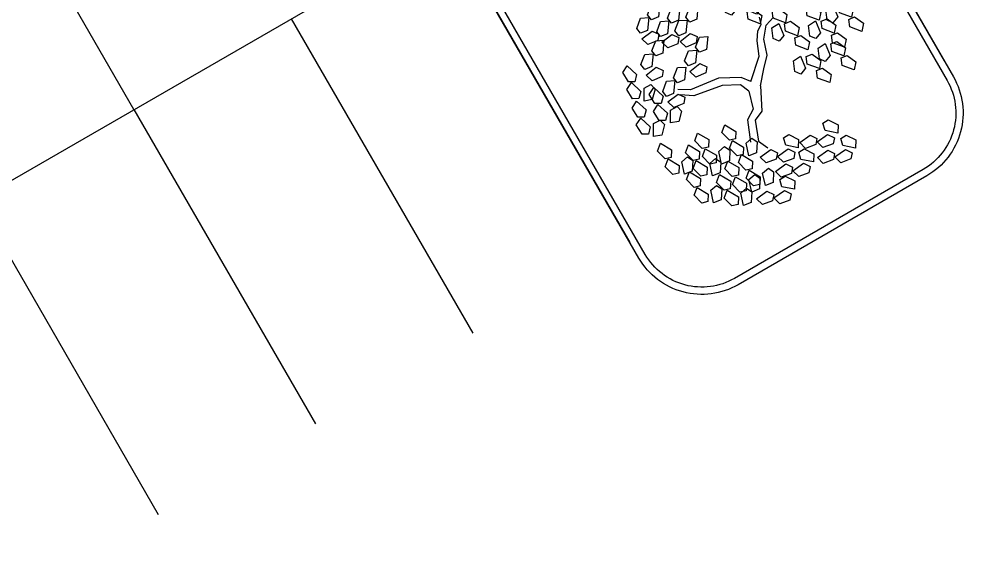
# Model space of a CAD drawing. Header units: metres. Extents: x 99558 to 100446, y 49739 to 50255.
# Drawn here: x 100029.43 to 100042.43, y 50035.04 to 50042.54 of the extents above; entities that cross this region are included whole.
import ezdxf

# ---------------------------------------------------------------- set-up
doc = ezdxf.new("R2010")
doc.units = ezdxf.units.M
doc.header["$MEASUREMENT"] = 0
for name, color, linetype in [('ParkingSpace', 9, 'Continuous'), ('Vegetations', 74, 'Continuous'), ('Walkway', 104, 'Continuous')]:
    doc.layers.add(name, color=color, linetype=linetype)

# ---------------------------------------------------------------- blocks, each defined once
blk = doc.blocks.new('ParkingSpaces')
at = {"layer": 'ParkingSpace'}
for points in [[(-7.5, 0), (-7.5, 5)], [(-5, 0), (-5, 5)], [(-2.5, 0), (-2.5, 5)], [(-2.5, 0), (-2.5, 5)], [(0, 0), (0, 5)], [(0, 0), (-17.5, 0)], [(0, 0), (-17.5, 0)], [(-5, 0), (-5, -5)]]:
    blk.add_lwpolyline(points, dxfattribs=at)
blk = doc.blocks.new('L', base_point=(1.3683, 0.5913))
for p, q in [((1.2809, 0.65), (1.3117, 0.675)), ((1.2937, 0.5998), (1.2809, 0.65)), ((1.3117, 0.675), (1.3419, 0.6213)), ((1.2753, 0.5668), (1.3061, 0.5917)), ((1.3225, 0.5909), (1.2937, 0.5998)), ((1.3061, 0.5917), (1.3362, 0.538)), ((1.3419, 0.6213), (1.3225, 0.5909)), ((1.2881, 0.5166), (1.2753, 0.5668)), ((1.337, 0.4891), (1.3557, 0.5478)), ((1.3557, 0.5478), (1.3911, 0.5544)), ((1.3911, 0.5544), (1.4042, 0.5272)), ((1.3169, 0.5076), (1.2881, 0.5166)), ((1.3362, 0.538), (1.3169, 0.5076)), ((1.4042, 0.5272), (1.3763, 0.4836)), ((1.3763, 0.4836), (1.337, 0.4891))]:
    blk.add_line(p, q)
blk = doc.blocks.new('TREE-11')
at = {"layer": 'Vegetations'}
for p, q in [((25.18, 29.57), (26.56, 33.63)), ((18.63, 22.55), (21.73, 27.36)), ((21.73, 27.36), (25.18, 29.57)), ((22.42, 21.44), (27.6, 27.72)), ((27.6, 27.72), (33.46, 29.57)), ((15.18, 14.42), (18.63, 22.55)), ((-28.64, 13.31), (-35.18, 17.75)), ((-28.64, 17.37), (-34.84, 21.07)), ((-11.39, 15.16), (-28.64, 17.37)), ((19.32, 12.57), (22.42, 21.44)), ((-11.73, 10.35), (-28.64, 13.31)), ((0, 8.87), (-11.39, 15.16)), ((3.79, 4.07), (15.18, 14.42)), ((13.8, 6.66), (19.32, 12.57)), ((-2.41, 5.55), (-11.73, 10.35)), ((0, 0), (-2.41, 5.55)), ((3.79, 4.07), (0, 8.87)), ((7.24, -0.74), (13.8, 6.66)), ((0, 0), (-3.1, -10.35)), ((7.24, -0.74), (0.69, -13.67)), ((-3.1, -10.35), (-8.97, -14.04)), ((-8.97, -14.04), (-13.8, -25.87)), ((0.69, -13.67), (-5.18, -16.26)), ((-5.18, -16.26), (-9.66, -27.71)), ((-9.66, -27.71), (-6.9, -33.63))]:
    blk.add_line(p, q, dxfattribs=at)
for p, xscale, yscale, zscale, rotation in [((-25.53, 58.4), 120, 120, 120, 295.0165150851705), ((9.31, 58.4), 119.9999999999999, 119.9999999999999, 119.9999999999999, 190.1248425347957), ((25.53, 56.56), 119.9999999999999, 119.9999999999999, 119.9999999999999, 190.1248425347957), ((-16.56, 51.01), 120, 120, 120, 295.0165150851705), ((36.21, 54.33), 119.9999999999999, 119.9999999999999, 119.9999999999999, 190.1248425347957), ((-7.24, 46.21), 120, 120, 120, 295.0165150851705), ((50.36, 46.57), 119.9999999999999, 119.9999999999999, 119.9999999999999, 190.1248425347957), ((-33.81, 39.18), 120, 120, 120, 295.0165150851705), ((16.56, 38.81), 119.9999999999999, 119.9999999999999, 119.9999999999999, 190.1248425347957), ((-48.64, 36.23), 119.9999999999998, 119.9999999999998, 119.9999999999998, 347.8021081598379), ((29.32, 32.16), 119.9999999999999, 119.9999999999999, 119.9999999999999, 190.1248425347957), ((54.5, 31.05), 119.9999999999999, 119.9999999999999, 119.9999999999999, 190.1248425347957), ((-11.04, 28.46), 120, 120, 120, 295.0165150851705), ((46.91, 23.66), 119.9999999999999, 119.9999999999999, 119.9999999999999, 190.1248425347957), ((-30.7, 19.6), 120, 120, 120, 295.0165150851705), ((-54.15, 15.9), 119.9999999999998, 119.9999999999998, 119.9999999999998, 347.8021081598379), ((-41.74, 17.75), 119.9999999999998, 119.9999999999998, 119.9999999999998, 347.8021081598379), ((32.77, 12.2), 119.9999999999999, 119.9999999999999, 119.9999999999999, 190.1248425347957), ((51.74, 2.96), 119.9999999999999, 119.9999999999999, 119.9999999999999, 190.1248425347957), ((64.85, 5.91), 119.9999999999999, 119.9999999999999, 119.9999999999999, 190.1248425347957), ((34.15, -10.35), 119.9999999999999, 119.9999999999999, 119.9999999999999, 190.1248425347957), ((50.01, -11.09), 119.9999999999999, 119.9999999999999, 119.9999999999999, 190.1248425347957), ((-1.38, -34), 119.9999999999998, 119.9999999999998, 119.9999999999998, 66.16076666471409), ((22.42, -38.06), 119.9999999999998, 119.9999999999998, 119.9999999999998, 66.16076666471409), ((2.07, -45.45), 119.9999999999998, 119.9999999999998, 119.9999999999998, 66.16076666471409), ((26.91, -50.63), 119.9999999999998, 119.9999999999998, 119.9999999999998, 66.16076666471409), ((-15.18, -53.59), 119.9999999999998, 119.9999999999998, 119.9999999999998, 66.16076666471409)]:
    blk.add_blockref('L', p, dxfattribs=dict(at, xscale=xscale, yscale=yscale, zscale=zscale, rotation=rotation))
at = {"layer": 'Vegetations', "xscale": 120, "yscale": 120, "zscale": 120}
for p in [(-52.09, -10.71), (-38.64, -19.58), (-30.7, -16.25), (-14.84, -19.95), (-45.88, -33.26), (-23.81, -38.8), (-15.18, -39.54), (-31.74, -43.24)]:
    blk.add_blockref('L', p, dxfattribs=at)

msp = doc.modelspace()

# ---------------------------------------------------------------- linework, layer by layer
at = {"layer": 'Walkway'}
for points in [[(100015.582, 50080.011), (100018.18, 50081.511, -0.414214), (100019.546, 50081.145), (100042.296, 50041.74, -0.414214), (100041.93, 50040.374), (100039.332, 50038.874, -0.414214), (100037.966, 50039.24), (100015.216, 50078.645, -0.414214)], [(100015.632, 50079.924), (100018.23, 50081.424, -0.414214), (100019.46, 50081.095), (100042.21, 50041.69, -0.414214), (100041.88, 50040.461), (100039.282, 50038.961, -0.414214), (100038.053, 50039.29), (100015.303, 50078.695, -0.414214)]]:
    msp.add_lwpolyline(points, format="xyb", close=True, dxfattribs=at)

# ---------------------------------------------------------------- block references
at = {"layer": 'Vegetations', "color": 0, "xscale": 0.024, "yscale": 0.024, "zscale": 0.024, "rotation": 30.00000000000241}
msp.add_blockref('TREE-11', (100039.479, 50041.543), dxfattribs=at)
at = {"layer": 'Walkway', "rotation": 210.0000000000328}
msp.add_blockref('ParkingSpaces', (100039.671, 50046.287), dxfattribs=at)
at = {"layer": 'Walkway', "xscale": -1, "rotation": 209.9999999999852}
msp.add_blockref('ParkingSpaces', (100035.341, 50043.787), dxfattribs=at)

doc.saveas('drawing.dxf')
